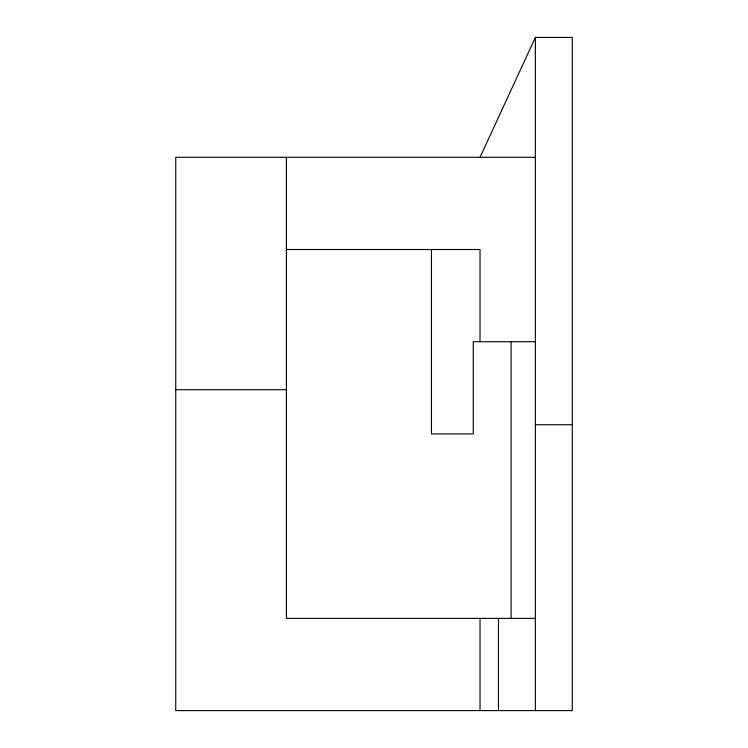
<?xml version="1.0" encoding="UTF-8"?>
<svg xmlns="http://www.w3.org/2000/svg" width="748" height="748" viewBox="0 0 748 748"><rect width="100%" height="100%" fill="white"/><g stroke="black" fill="none" stroke-linecap="round" stroke-linejoin="round"><path stroke-width="1.12" d="M480.029 157.286L535.381 37.4L572.267 37.4L572.267 710.6L175.733 710.6L175.733 157.286L535.381 157.286M286.391 249.505L480.029 249.505L480.029 341.724M535.381 341.724L473.26 341.724L473.26 433.943L431.456 433.943L431.456 249.505M175.733 389.727L286.391 389.727M535.381 424.724L572.267 424.724M535.381 618.381L286.391 618.381L286.391 157.286M535.381 37.4L535.381 710.6M511.108 341.724L511.108 618.381M498.467 618.381L498.467 710.6M480.029 618.381L480.029 710.6"/></g></svg>
